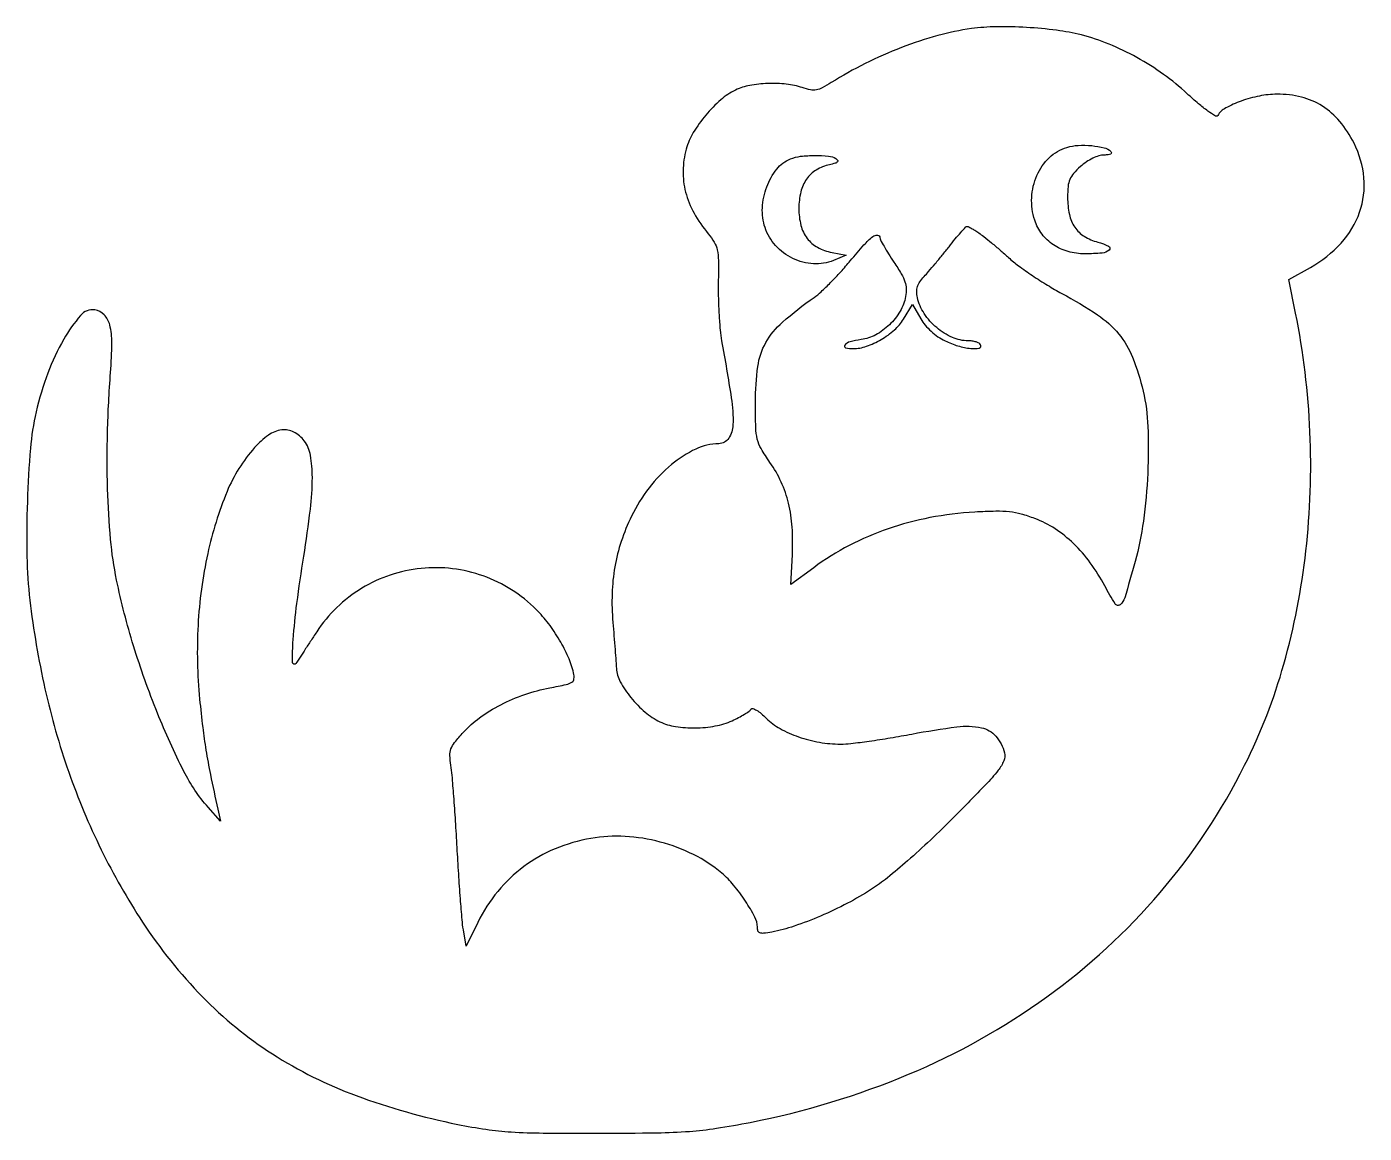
# Model space of a CAD drawing. Extents: x 273 to 612, y 308 to 587.
import ezdxf

# ---------------------------------------------------------------- set-up
doc = ezdxf.new("R2010")
doc.units = 0

msp = doc.modelspace()

# ---------------------------------------------------------------- linework, layer by layer
for points in [[(512.156284, 586.964101, 0.033905), (503.682939, 585.219482, 0.02416), (494.479192, 582.178133, 0.023432), (485.25761, 578.122737, 0.025487), (476.719369, 573.322845, -0.01939), (474.440907, 572.005178, -0.078309), (472.9261, 571.487595, -0.091297), (471.44626, 571.501126, -0.031896), (469.377789, 572.040333, 0.052673), (465.330571, 572.917894, 0.036104), (460.629796, 573.087662, 0.036578), (456.075612, 572.588354, 0.065278), (452.495868, 571.431015, 0.06877), (448.753452, 568.977015, 0.038997), (444.954664, 565.099374, 0.038955), (441.795084, 560.667081, 0.06721), (440.004184, 556.514944, 0.06428), (439.203423, 551.016172, 0.067921), (439.853151, 545.600847, 0.063804), (441.992863, 540.282014, 0.047433), (445.595666, 535.068677, -0.042139), (447.103121, 532.935901, -0.082718), (447.84479, 531.000719, -0.047632), (448.130914, 528.304775, -0.006681), (448.115117, 522.698797, 0.01015), (448.131291, 518.773851, 0.008341), (448.303496, 514.586522, 0.008443), (448.590938, 510.744105, 0.02204), (448.965414, 508, -0.006098), (451.397539, 493.616371, -0.045914), (451.835323, 486.736408, -0.140938), (450.754264, 483.341103, -0.248555), (448.230948, 481.978038, 0.110128), (442.418223, 480.632875, 0.061769), (436.285248, 476.700381, 0.055438), (430.61341, 470.809839, 0.050306), (426.159845, 463.629875, 0.033431), (423.565656, 457.27968, 0.036776), (421.938156, 450.838034, 0.035786), (421.242972, 444.073698, 0.028722), (421.437353, 436.756361, -0.000943), (421.717807, 433.348041, -0.00094), (421.985744, 429.93458, -0.000919), (422.208766, 426.951171, -0.0037), (422.328175, 425.127315, 0.112766), (423.30489, 421.763162, 0.04452), (426.026935, 417.751094, 0.043777), (429.61815, 414.06679, 0.067007), (433.351151, 411.637657, 0.072883), (437.30486, 410.425204, 0.041869), (442.287958, 410.084026, 0.041383), (447.366351, 410.583557, 0.06145), (451.626629, 411.917835, 0.013348), (453.252207, 412.709011, 0.016383), (454.72367, 413.536753, 0.014912), (455.903345, 414.301229, 0.103468), (456.374907, 414.797595, -0.342972), (456.838433, 414.970177, -0.05638), (457.772829, 414.556238, -0.041452), (458.971183, 413.714189, -0.02251), (460.300932, 412.499068, 0.070664), (463.742402, 409.91364, 0.042401), (468.42125, 407.832831, 0.040261), (473.721452, 406.46122, 0.043215), (479.047887, 406, 0.029062), (481.669395, 406.152504, 0.005904), (486.288023, 406.747054, 0.006206), (491.64891, 407.569588, 0.005781), (497.116386, 408.543164, -0.014916), (508.51528, 410.358778, -0.08227), (514.707941, 410.135459, -0.166153), (518.331277, 408.014846, -0.117393), (520.519492, 403.793847, -0.161725), (520.36508, 401.769276, -0.067212), (518.959232, 399.375471, -0.026216), (515.723258, 395.668493, -0.002907), (507.847403, 387.641561, -0.007637), (501.793715, 381.72658, -0.009757), (496.029741, 376.473882, -0.010738), (490.897382, 372.168181, -0.025602), (486.86378, 369.255748, -0.023444), (480.797611, 365.723476, -0.019024), (473.994676, 362.501034, -0.019525), (467.306359, 359.943084, -0.035214), (461.631688, 358.458727, -0.014519), (459.585507, 358.136048, -0.114236), (458.635064, 358.231518, -0.23409), (458.160684, 358.707892, -0.081027), (458, 359.692928, 0.121498), (457.372952, 362.235332, 0.024652), (454.995522, 366.265971, 0.026946), (452.000624, 370.321456, 0.045362), (449.025548, 373.325049, 0.059047), (441.866297, 378.031435, 0.050924), (433.443642, 381.219378, 0.050785), (424.525784, 382.64562, 0.05793), (415.901128, 382.139404, 0.054766), (406.81412, 379.489164, 0.061326), (398.887858, 374.996019, 0.061702), (392.326593, 368.741736, 0.056545), (387.264339, 360.898044), (384.276443, 354.869759), (383.608933, 359.044137, -0.018234), (383.299102, 361.569029, -0.002475), (382.869599, 366.880509, -0.002848), (382.427505, 373.181963, -0.002399), (382.029406, 379.859257, 0.002411), (381.631355, 386.533125, 0.002871), (381.189394, 392.824193, 0.002485), (380.759931, 398.12448, 0.018596), (380.450497, 400.627358, -0.031292), (380.206422, 403.119417, -0.098964), (380.476002, 404.766627, -0.078724), (381.39583, 406.385769, -0.015241), (383.581817, 408.958882, -0.053084), (387.725432, 412.667192, -0.037287), (393.067474, 415.93808, -0.03561), (399.142478, 418.532936, -0.03627), (405.487339, 420.220667, 0.006509), (409.644464, 421.065473, 0.086936), (411.082883, 421.651609, 0.235474), (411.603016, 422.503991, 0.080825), (411.490173, 423.987319, 0.043605), (410.132598, 428.024609, 0.030091), (407.939796, 432.323325, 0.029349), (405.162428, 436.466506, 0.034056), (402.042766, 440.042766, 0.111085), (388.634514, 448.526493, 0.111485), (372.903035, 450.436442, 0.111612), (357.891009, 445.402575, 0.11155), (346.5, 434.400618, -0.000068), (344.876632, 431.926749, -0.000076), (343.306621, 429.535694, -0.00007), (341.965852, 427.495064, -0.000392), (341.245943, 426.401575, -0.738195), (340.379994, 426.654358, -0.02193), (340.545804, 432.393221, -0.014609), (341.484657, 441.569986, -0.006659), (343.220489, 453.5, 0.009286), (344.886286, 465.38651, 0.028977), (345.39256, 473.447154, 0.043777), (344.928116, 479.049623, 0.119847), (343.360136, 482.669449, 0.110741), (340.696518, 484.926175, 0.155128), (337.646286, 485.463922, 0.122102), (334.295058, 484.139754, 0.056031), (330.775229, 480.981888, 0.084262), (323.808, 469.856119, 0.044102), (318.914569, 454.21479, 0.040429), (316.465617, 436.082014, 0.037558), (316.871639, 417.331619, 0.005755), (317.647424, 410.192437, 0.010996), (318.462305, 404.481949, 0.009569), (319.601669, 398.321134, 0.00334), (321.469749, 389.5), (322.126039, 386.5), (319.02911, 390, -0.064494), (312.883555, 399.068972, -0.02094), (306.194485, 413.85335, -0.020741), (300.153978, 430.846784, -0.023914), (295.862037, 447.5, -0.028723), (294.34639, 457.737161, -0.015096), (293.582878, 470.583194, -0.013933), (293.563986, 484.972162, -0.012185), (294.329844, 500, 0.015611), (294.661085, 507.511889, 0.064868), (294.13395, 512.008075, 0.128836), (292.721284, 514.578509, 0.168721), (290.357744, 515.802151, 0.257094), (286.760628, 514.448753, 0.046333), (282.48342, 508.394292, 0.04148), (278.466371, 499.851228, 0.032105), (275.500503, 490, 0.036343), (274.062071, 480.829804, 0.012374), (273.277494, 467.362374, 0.012678), (273.164858, 453.441598, 0.025038), (273.90839, 442.415035, 0.025761), (277.738767, 419.953357, 0.029099), (283.754892, 398.920603, 0.029946), (291.982963, 379.276367, 0.030885), (302.425276, 360.965444, 0.048111), (317.571067, 342.088794, 0.057058), (335.274609, 327.640951, 0.054422), (356.497915, 317.079526, 0.038298), (382.172496, 309.795028, 0.014024), (389.328957, 308.552907, 0.020385), (395.702186, 307.893851, 0.013375), (403.814431, 307.605496, 0.002816), (418, 307.560813, 0.002919), (432.591767, 307.682215, 0.014421), (440.803207, 308.035504, 0.020339), (447.633791, 308.807267, 0.010094), (456.222196, 310.311332, 0.050573), (496.273186, 322.464696, 0.057475), (531.250868, 342.052736, 0.059416), (559.906283, 368.429543, 0.060739), (581.310243, 400.622172, 0.048081), (591.225272, 426.23532, 0.040283), (596.808218, 454.842963, 0.039011), (597.838893, 484.942409, 0.038399), (594.198915, 515), (592.5, 523.5), (598, 526.589082, 0.079637), (605.742068, 532.731384, 0.101548), (610.406732, 540.534955, 0.106573), (611.492383, 549.24362, 0.095679), (608.982995, 558, 0.055746), (605.369714, 563.499997, 0.078207), (600.967821, 567.376908, 0.080519), (595.691964, 569.640436, 0.063132), (589.5, 570.377611, 0.046576), (585.050866, 569.928126, 0.037754), (580.425216, 568.651706, 0.038382), (576.508499, 566.895825, 0.130497), (574.493503, 564.989488, -0.413205), (573.923431, 564.853875, -0.017443), (572.015049, 566.117901, -0.020747), (569.613664, 567.986953, -0.011011), (566.791089, 570.487079, 0.031034), (560.763373, 575.410158, 0.029003), (554.039057, 579.671323, 0.029482), (546.991899, 583.057165, 0.035282), (540, 585.36185, 0.029871), (533.70825, 586.55979, 0.017737), (526.105645, 587.268506, 0.017748), (518.488593, 587.436023, 0.030452)], [(547.45, 555.922184, -0.202484), (547.607206, 555.55107, -0.277617), (547.424988, 555.247409, -0.097236), (546.788993, 555.054245, -0.025256), (545.715777, 555, 0.077095), (544.42519, 554.799814, 0.037062), (542.866944, 554.174066, 0.034505), (541.249886, 553.237577, 0.033837), (539.765777, 552.082029, 0.029246), (537.997185, 550.305322, 0.082145), (537.06705, 548.824076, 0.076396), (536.627319, 547.060016, 0.022953), (536.5, 544.28805, 0.052358), (536.953261, 539.971471, 0.096714), (538.328622, 536.737122, 0.106034), (540.714277, 534.448603, 0.072705), (544.169126, 532.954459, -0.048343), (546.887248, 531.932452, -0.531258), (547.020916, 530.969008, -0.163928), (545.238668, 530.200715, -0.019682), (540.897883, 530.015313, -0.067677), (536.609292, 530.583934, -0.080918), (532.906121, 532.275354, -0.084322), (530.044996, 534.984833, -0.081689), (528.200791, 538.515552, -0.091867), (527.423327, 544.234522, -0.09218), (528.748495, 549.845001, -0.09775), (531.900426, 554.34834, -0.119162), (536.332914, 556.933778, -0.059223), (539.187453, 557.431218, -0.036257), (542.608367, 557.36874, -0.035224), (545.737671, 556.859997, -0.135561)], [(477.88314, 554.093385, -0.107916), (478.333936, 553.647813, -0.362031), (478.288411, 553.265372, -0.11957), (477.682281, 552.918647, -0.016348), (476.258722, 552.556825, 0.083102), (472.908361, 551.210765, 0.103131), (470.463218, 548.917364, 0.094215), (468.993613, 545.661542, 0.059099), (468.5, 541.5, 0.061055), (469.025944, 537.208921, 0.100898), (470.591983, 533.925435, 0.107689), (473.230994, 531.656687, 0.077091), (476.909931, 530.348402), (480.5, 529.666184), (477.246571, 528.328825, -0.112933), (472.195639, 527.487295, -0.097633), (466.983756, 528.842945, -0.096087), (462.610346, 532.103921, -0.10532), (459.944626, 536.667784, -0.093298), (459.278363, 541.658444, -0.075698), (460.376328, 546.953811, -0.079758), (462.904571, 551.423912, -0.128931), (466.388117, 554.019931, -0.067054), (468.946474, 554.67341, -0.027453), (472.532553, 554.893449, -0.02547), (475.998458, 554.738977, -0.117816)], [(514.027494, 535.314651, -0.018537), (515.307247, 534.371008, -0.005025), (517.260428, 532.783507, -0.005078), (519.442132, 530.935824, -0.005253), (521.561196, 529.064651, 0.024478), (524.092962, 526.996658, 0.010961), (527.607594, 524.518991, 0.01082), (531.445156, 522.056604, 0.014447), (535.037465, 520, -0.024719), (544.064019, 514.583176, -0.071865), (549.455619, 509.724986, -0.080005), (552.930727, 503.851156, -0.035961), (555.609979, 495.271322, -0.047752), (556.826235, 486.34064, -0.021704), (556.785197, 474.538641, -0.021632), (555.685349, 462.369623, -0.03454), (553.586856, 452.14597, -0.003755), (550.956232, 442.963496, -0.153057), (549.813155, 441.257303, -0.448289), (548.547693, 441.469448, -0.018038), (545.924362, 445.990533, 0.034906), (542.250338, 451.857493, 0.043643), (538.032484, 456.700689, 0.046989), (533.33685, 460.445071, 0.054303), (528.238658, 463.03963, 0.023062), (524.778611, 464.171452, 0.04095), (521.833918, 464.732196, 0.031955), (518.37916, 464.878872, 0.009055), (513, 464.665919, 0.032354), (501.685605, 463.274487, 0.036272), (491.081484, 460.458525, 0.037287), (481.258143, 456.228468, 0.038376), (472.271365, 450.620851), (466.479155, 446.356869), (466.858051, 453.860105, 0.028854), (466.807385, 460.861313, 0.043231), (465.886216, 466.901636, 0.047298), (464.032666, 472.273225, 0.045889), (461.187789, 477.25911, -0.019649), (458.961214, 480.725776, -0.073871), (457.995305, 483.115177, -0.052344), (457.603796, 486.061769, -0.006587), (457.511544, 492.5, -0.03442), (458.122079, 501.509894, -0.093953), (460.146102, 507.540144, -0.086035), (464.354141, 512.713806, -0.025819), (472.375847, 519, 0.0339), (474.115644, 520.409321, 0.010581), (476.529027, 522.748438, 0.010521), (479.12142, 525.48242, 0.01143), (481.524016, 528.25, -0.009459), (484.983735, 532.26717, -0.044248), (487.209861, 534.351278, -0.18001), (488.400435, 534.72979, -0.400111), (489, 534.100489, 0.124342), (489.144108, 533.529967, 0.006835), (490.049359, 531.905868, 0.010253), (491.203783, 529.991613, 0.007291), (492.572287, 527.892582, -0.014307), (494.431161, 524.952048, -0.052202), (495.351676, 522.949175, -0.07443), (495.667028, 521.195391, -0.053744), (495.511846, 519.211455, -0.086689), (494.112662, 515.475981, -0.067651), (491.429351, 512.064114, -0.068158), (487.957036, 509.51555, -0.091182), (484.249399, 508.306626, 0.030413), (481.462102, 507.758598, 0.150353), (480.117055, 506.927604, 0.558884), (480.325261, 506.255405, 0.065321), (482.25, 506.021962, 0.082329), (485.603043, 506.611515, 0.047863), (489.320458, 508.334367, 0.047515), (492.686465, 510.760827, 0.074554), (494.986646, 513.478393), (497.282367, 517.192947), (499.342437, 513.588255, 0.045312), (500.463049, 511.984083, 0.033549), (501.966031, 510.425986, 0.032948), (503.700736, 509.050372, 0.038455), (505.516978, 507.991781, 0.039795), (508.763963, 506.727564, 0.045477), (512.028763, 506.062856, 0.080831), (514.147595, 506.171754, 0.517979), (514.5, 507, 0.132364), (514.090466, 507.38461, 0.04493), (513.331887, 507.70625, 0.040939), (512.390011, 507.926182, 0.036907), (511.391323, 508, -0.104219), (507.347818, 508.852071, -0.072375), (503.378959, 511.339643, -0.071023), (500.213241, 514.915626, -0.091909), (498.51218, 518.944544, -0.049418), (498.33478, 520.448039, -0.081454), (498.517806, 521.711547, -0.075222), (499.110532, 522.918288, -0.03654), (500.193039, 524.257544, 0.010756), (501.347988, 525.544708, 0.00351), (502.99733, 527.491865, 0.003496), (504.799389, 529.680775, 0.003937), (506.5, 531.810193, -0.00554), (508.071171, 533.764649, -0.008483), (509.479951, 535.419818, -0.003855), (510.704681, 536.788822, -0.18693), (511.027494, 536.950233, -0.138089), (511.350248, 536.891377, -0.011082), (512.126335, 536.49031, -0.014306), (513.041993, 535.956566, -0.010482)]]:
    msp.add_lwpolyline(points, format="xyb", close=True)

doc.saveas('drawing.dxf')
